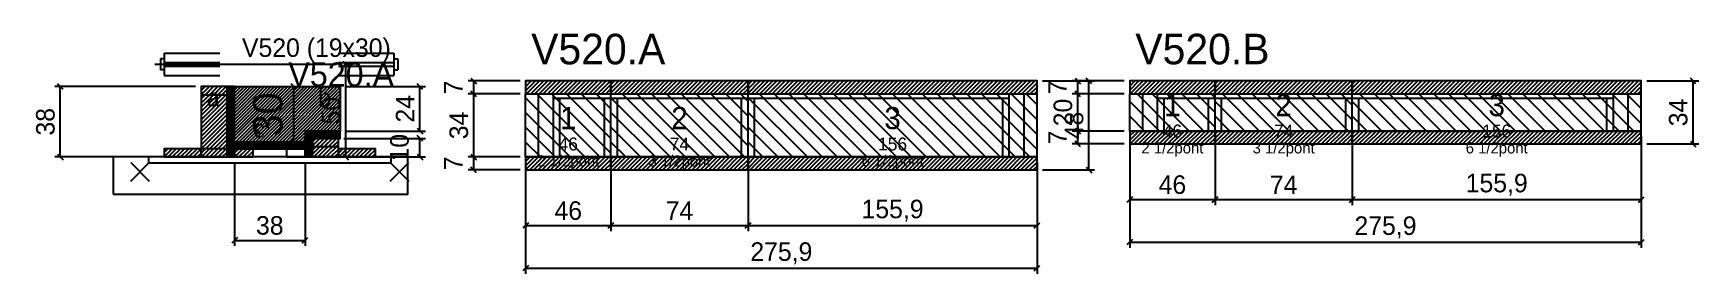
# Model space of a CAD drawing. Extents: x -69 to 830, y -97 to 33.
import ezdxf
from ezdxf.enums import TextEntityAlignment as Align

# ---------------------------------------------------------------- set-up
doc = ezdxf.new("R2010")
doc.units = 0
for name, color, linetype in [('5', 5, 'Continuous'), ('barrote', 126, 'Continuous'), ('CONCRETO', 251, 'Continuous'), ('COTA', 241, 'Continuous'), ('Cota Seção (2x)', 241, 'Continuous'), ('detalhes', 7, 'Continuous'), ('Hachura', 251, 'Continuous'), ('Madeira', 126, 'Continuous'), ('NOMENCLATURA', 7, 'Continuous'), ('Painéis', 200, 'Continuous'), ('presilha', 224, 'Continuous'), ('Reaproveitamento', 30, 'Continuous'), ('SARR_2.2x7', 40, 'Continuous'), ('SARR_3.5x7', 81, 'Continuous'), ('SCO-___-LAJ', 224, 'Continuous'), ('TENSOR', 224, 'Continuous'), ('texto', 7, 'Continuous'), ('Texto Seção', 7, 'Continuous')]:
    doc.layers.add(name, color=color, linetype=linetype)
doc.dimstyles.new('PAINEL', dxfattribs={"dimtxt": 10, "dimasz": 3, "dimexe": 3, "dimexo": 3, "dimgap": 3, "dimtad": 1, "dimblk": 'OBLIQUE', "dimblk1": 'OBLIQUE', "dimcen": 2.5, "dimclrd": 4, "dimclre": 4, "dimclrt": 240, "dimazin": 3, "dimtfac": 1, "dimtmove": 0, "dimatfit": 3})
doc.dimstyles.new('SECAO2X', dxfattribs={"dimtxt": 16, "dimasz": 3, "dimexe": 3, "dimexo": 3, "dimgap": 3, "dimtad": 1, "dimblk": 'OBLIQUE', "dimblk1": 'OBLIQUE', "dimcen": 2.5, "dimclrd": 4, "dimclre": 4, "dimclrt": 240, "dimazin": 3, "dimtfac": 1, "dimtmove": 0, "dimatfit": 3})

# ---------------------------------------------------------------- blocks, each defined once
blk = doc.blocks.new('_OBLIQUE')
at = {"color": 0, "linetype": 'BYBLOCK'}
blk.add_line((-0.5, -0.5), (0.5, 0.5), dxfattribs=at)

msp = doc.modelspace()

# ---------------------------------------------------------------- hatches: boundary and pattern name
at = {"layer": 'COTA'}
h = msp.add_hatch(dxfattribs=at)
h.set_pattern_fill('ANSI31', scale=0.4)
h.paths.add_polyline_path([(40, -26), (40, 4), (97, 4), (97, -20), (78, -20), (78, -26)])
h = msp.add_hatch(dxfattribs=at)
h.set_pattern_fill('ANSI31', scale=0.5)
h.paths.add_polyline_path([(197, 0), (243, 0), (243, 7), (197, 7)])
h = msp.add_hatch(dxfattribs=at)
h.set_pattern_fill('ANSI31', scale=0.5)
h.paths.add_polyline_path([(243, 0), (317, 0), (317, 7), (243, 7)])
h = msp.add_hatch(dxfattribs=at)
h.set_pattern_fill('ANSI31', scale=0.5)
h.paths.add_polyline_path([(317, 0), (472.9, 0), (472.9, 7), (317, 7)])
h = msp.add_hatch(dxfattribs=at)
h.set_pattern_fill('ANSI31', scale=0.5)
h.paths.add_polyline_path([(522.9, 0), (568.9, 0), (568.9, 7), (522.9, 7)])
h = msp.add_hatch(dxfattribs=at)
h.set_pattern_fill('ANSI31', scale=0.5)
h.paths.add_polyline_path([(568.9, 0), (642.9, 0), (642.9, 7), (568.9, 7)])
h = msp.add_hatch(dxfattribs=at)
h.set_pattern_fill('ANSI31', scale=0.5)
h.paths.add_polyline_path([(642.9, 0), (798.8, 0), (798.8, 7), (642.9, 7)])
h = msp.add_hatch(dxfattribs=at)
h.set_pattern_fill('ANSI31', scale=0.5)
h.paths.add_polyline_path([(522.9, -27), (568.9, -27), (568.9, -20), (522.9, -20)])
h = msp.add_hatch(dxfattribs=at)
h.set_pattern_fill('ANSI31', scale=0.5)
h.paths.add_polyline_path([(568.9, -27), (642.9, -27), (642.9, -20), (568.9, -20)])
h = msp.add_hatch(dxfattribs=at)
h.set_pattern_fill('ANSI31', scale=0.5)
h.paths.add_polyline_path([(642.9, -27), (798.8, -27), (798.8, -20), (642.9, -20)])
h = msp.add_hatch(dxfattribs=at)
h.set_pattern_fill('ANSI31', scale=0.5)
h.paths.add_polyline_path([(197, -41), (243, -41), (243, -34), (197, -34)])
h = msp.add_hatch(dxfattribs=at)
h.set_pattern_fill('ANSI31', scale=0.5)
h.paths.add_polyline_path([(243, -41), (317, -41), (317, -34), (243, -34)])
h = msp.add_hatch(dxfattribs=at)
h.set_pattern_fill('ANSI31', scale=0.5)
h.paths.add_polyline_path([(317, -41), (472.9, -41), (472.9, -34), (317, -34)])
at = {"layer": 'Hachura'}
h = msp.add_hatch(dxfattribs=at)
h.set_pattern_fill('ANSI31', scale=0.5)
h.paths.add_polyline_path([(22, -34), (36, -34), (36, 4), (22, 4)])
h = msp.add_hatch(dxfattribs=at)
h.set_pattern_fill('ANSI31', scale=0.5)
h.paths.add_polyline_path([(22, -0.4), (36, -0.4), (36, 4), (22, 4)])
h = msp.add_hatch(dxfattribs=at)
h.set_pattern_fill('SOLID')
h.paths.add_polyline_path([(36, -34), (40, -34), (40, 4), (36, 4)])
h = msp.add_hatch(dxfattribs=at)
h.set_pattern_fill('SOLID')
h.paths.add_polyline_path([(40, -29.6), (78, -29.6), (78, -26), (40, -26)])
h = msp.add_hatch(dxfattribs=at)
h.set_pattern_fill('SOLID')
h.paths.add_polyline_path([(78, -24), (97, -24), (97, -20), (78, -20)])
h = msp.add_hatch(dxfattribs=at)
h.set_pattern_fill('SOLID')
h.paths.add_polyline_path([(78, -34), (82, -34), (82, -24), (78, -24)])
h = msp.add_hatch(dxfattribs=at)
h.set_pattern_fill('ANSI31', scale=0.5)
h.paths.add_polyline_path([(82, -34), (96, -34), (96, -24), (82, -24)])
h = msp.add_hatch(dxfattribs=at)
h.set_pattern_fill('ANSI31', scale=0.5)
h.paths.add_polyline_path([(82, -28.4), (96, -28.4), (96, -24), (82, -24)])
h = msp.add_hatch(dxfattribs=at)
h.set_pattern_fill('ANSI31', scale=0.5)
h.paths.add_polyline_path([(2, -34), (22, -34), (22, -29.6), (2, -29.6)])
h = msp.add_hatch(dxfattribs=at)
h.set_pattern_fill('ANSI31', scale=0.5)
h.paths.add_polyline_path([(40, -34), (50, -34), (50, -29.6), (40, -29.6)])
h = msp.add_hatch(dxfattribs=at)
h.set_pattern_fill('ANSI31', scale=0.5)
h.paths.add_polyline_path([(96, -34), (116, -34), (116, -29.6), (96, -29.6)])

# ---------------------------------------------------------------- linework, layer by layer
for p, q in [((0, 19), (0, 13)), ((2, 19), (0, 19)), ((2, 22), (32, 22)), ((2, 22), (2, 10)), ((96, 22), (126, 22)), ((126, 22), (126, 10)), ((126, 19), (128, 19)), ((128, 19), (128, 13)), ((2, 13), (0, 13)), ((2, 17), (32, 17)), ((2, 15), (32, 15)), ((2, 10), (32, 10)), ((96, 17), (126, 17)), ((96, 15), (126, 15)), ((96, 10), (126, 10)), ((126, 13), (128, 13))]:
    msp.add_line(p, q)
at = {"layer": 'barrote'}
msp.add_lwpolyline([(-25.5, -54), (133.5, -54), (133.5, -34), (-25.5, -34)], close=True, dxfattribs=at)
at = {"layer": 'CONCRETO'}
msp.add_lwpolyline([(40, -26), (40, 4), (97, 4), (97, -20), (78, -20), (78, -26)], close=True, dxfattribs=at)
at = {"layer": 'Madeira'}
for points in [[(22, -34), (36, -34), (36, 4), (22, 4)], [(22, -0.4), (36, -0.4), (36, 4), (22, 4)], [(82, -34), (96, -34), (96, -24), (82, -24)], [(82, -28.4), (96, -28.4), (96, -24), (82, -24)], [(2, -34), (22, -34), (22, -29.6), (2, -29.6)], [(22, -34), (36, -34), (36, -29.6), (22, -29.6)], [(40, -34), (50, -34), (50, -29.6), (40, -29.6)], [(68, -34), (78, -34), (78, -29.6), (68, -29.6)], [(96, -34), (116, -34), (116, -29.6), (96, -29.6)]]:
    msp.add_lwpolyline(points, close=True, dxfattribs=at)
at = {"layer": 'Painéis'}
for p, q in [((197, 0), (243, 0)), ((197, -34), (197, 0)), ((243, -34), (243, 0)), ((243, -34), (243, 0)), ((243, 0), (317, 0)), ((243, -34), (243, 0)), ((317, -34), (317, 0)), ((317, -34), (317, 0)), ((317, 0), (472.9, 0)), ((317, -34), (317, 0)), ((472.9, -34), (472.9, 0)), ((522.9, 0), (568.9, 0)), ((522.9, -20), (522.9, 0)), ((568.9, -20), (568.9, 0)), ((568.9, -20), (568.9, 0)), ((568.9, 0), (642.9, 0)), ((568.9, -20), (568.9, 0)), ((642.9, -20), (642.9, 0)), ((642.9, -20), (642.9, 0)), ((642.9, 0), (798.8, 0)), ((642.9, -20), (642.9, 0)), ((798.8, -20), (798.8, 0)), ((522.9, -20), (568.9, -20)), ((568.9, -20), (642.9, -20)), ((642.9, -20), (798.8, -20)), ((197, -34), (243, -34)), ((243, -34), (317, -34)), ((317, -34), (472.9, -34))]:
    msp.add_line(p, q, dxfattribs=at)
for points in [[(36, -34), (40, -34), (40, 4), (36, 4)], [(40, -29.6), (78, -29.6), (78, -26), (40, -26)], [(78, -24), (97, -24), (97, -20), (78, -20)], [(78, -34), (82, -34), (82, -24), (78, -24)]]:
    msp.add_lwpolyline(points, close=True, dxfattribs=at)
at = {"layer": 'presilha'}
for p, q in [((-16, -47), (-6, -37)), ((-16, -37), (-6, -47)), ((124, -47), (134, -37)), ((124, -37), (134, -47))]:
    msp.add_line(p, q, dxfattribs=at)
at = {"layer": 'Reaproveitamento', "color": 30}
for p, q in [((237, -34), (203, 0)), ((243, -32), (211, 0)), ((243, -24), (219, 0)), ((243, -16), (227, 0)), ((243, -8), (235, 0)), ((243, 0), (243, 0)), ((283, -34), (249, 0)), ((291, -34), (257, 0)), ((299, -34), (265, 0)), ((307, -34), (273, 0)), ((315, -34), (281, 0)), ((317, -28), (289, 0)), ((317, -20), (297, 0)), ((317, -12), (305, 0)), ((317, -4), (313, 0)), ((357, -34), (323, 0)), ((365, -34), (331, 0)), ((373, -34), (339, 0)), ((381, -34), (347, 0)), ((389, -34), (355, 0)), ((397, -34), (363, 0)), ((405, -34), (371, 0)), ((413, -34), (379, 0)), ((421, -34), (387, 0)), ((429, -34), (395, 0)), ((437, -34), (403, 0)), ((445, -34), (411, 0)), ((453, -34), (419, 0)), ((461, -34), (427, 0)), ((469, -34), (435, 0)), ((472.9, -29.9), (443, 0)), ((472.9, -21.9), (451, 0)), ((472.9, -13.9), (459, 0)), ((472.9, -5.9), (467, 0)), ((546.9, -20), (526.9, 0)), ((554.9, -20), (534.9, 0)), ((562.9, -20), (542.9, 0)), ((568.9, -18), (550.9, 0)), ((568.9, -10), (558.9, 0)), ((568.9, -2), (566.9, 0)), ((592.9, -20), (572.9, 0)), ((600.9, -20), (580.9, 0)), ((608.9, -20), (588.9, 0)), ((616.9, -20), (596.9, 0)), ((624.9, -20), (604.9, 0)), ((632.9, -20), (612.9, 0)), ((640.9, -20), (620.9, 0)), ((642.9, -14), (628.9, 0)), ((642.9, -6), (636.9, 0)), ((666.9, -20), (646.9, 0)), ((674.9, -20), (654.9, 0)), ((682.9, -20), (662.9, 0)), ((690.9, -20), (670.9, 0)), ((698.9, -20), (678.9, 0)), ((706.9, -20), (686.9, 0)), ((714.9, -20), (694.9, 0)), ((722.9, -20), (702.9, 0)), ((730.9, -20), (710.9, 0)), ((738.9, -20), (718.9, 0)), ((746.9, -20), (726.9, 0)), ((754.9, -20), (734.9, 0)), ((762.9, -20), (742.9, 0)), ((770.9, -20), (750.9, 0)), ((778.9, -20), (758.9, 0)), ((786.9, -20), (766.9, 0)), ((794.9, -20), (774.9, 0)), ((798.8, -15.9), (782.9, 0)), ((798.8, -7.9), (790.9, 0)), ((229, -34), (197, -2)), ((275, -34), (243, -2)), ((349, -34), (317, -2)), ((538.9, -20), (522.9, -4)), ((584.9, -20), (568.9, -4)), ((658.9, -20), (642.9, -4)), ((221, -34), (197, -10)), ((267, -34), (243, -10)), ((341, -34), (317, -10)), ((530.9, -20), (522.9, -12)), ((576.9, -20), (568.9, -12)), ((650.9, -20), (642.9, -12)), ((213, -34), (197, -18)), ((205, -34), (197, -26)), ((259, -34), (243, -18)), ((251, -34), (243, -26)), ((333, -34), (317, -18)), ((325, -34), (317, -26)), ((522.9, -20), (522.9, -20)), ((568.9, -20), (568.9, -20)), ((642.9, -20), (642.9, -20)), ((197, -34), (197, -34)), ((243, -34), (243, -34)), ((317, -34), (317, -34))]:
    msp.add_line(p, q, dxfattribs=at)
at = {"layer": 'SARR_2.2x7'}
for p, q in [((204, -34), (204, 0)), ((465.9, -34), (465.9, 0)), ((529.9, -20), (529.9, 0)), ((791.8, -20), (791.8, 0)), ((212, -2.2), (243, -2.2)), ((243, -2.2), (317, -2.2)), ((317, -2.2), (457.9, -2.2)), ((537.9, -2.2), (568.9, -2.2)), ((568.9, -2.2), (642.9, -2.2)), ((642.9, -2.2), (783.8, -2.2))]:
    msp.add_line(p, q, dxfattribs=at)
at = {"layer": 'SARR_3.5x7'}
for p, q in [((212, -34), (212, 0)), ((243, -34), (243, 0)), ((243, -34), (243, 0)), ((317, -34), (317, 0)), ((317, -34), (317, 0)), ((457.9, -34), (457.9, 0)), ((537.9, -20), (537.9, 0)), ((568.9, -20), (568.9, 0)), ((568.9, -20), (568.9, 0)), ((642.9, -20), (642.9, 0)), ((642.9, -20), (642.9, 0)), ((783.8, -20), (783.8, 0)), ((215.5, -34), (215.5, -2.2)), ((239.5, -34), (239.5, -2.2)), ((246.5, -34), (246.5, -2.2)), ((313.5, -34), (313.5, -2.2)), ((320.5, -34), (320.5, -2.2)), ((454.4, -34), (454.4, -2.2)), ((541.4, -20), (541.4, -2.2)), ((565.4, -20), (565.4, -2.2)), ((572.4, -20), (572.4, -2.2)), ((639.4, -20), (639.4, -2.2)), ((646.4, -20), (646.4, -2.2)), ((780.3, -20), (780.3, -2.2)), ((537.9, -20), (541.4, -20)), ((565.4, -20), (568.9, -20)), ((568.9, -20), (572.4, -20)), ((639.4, -20), (642.9, -20)), ((642.9, -20), (646.4, -20)), ((780.3, -20), (783.8, -20)), ((212, -34), (215.5, -34)), ((239.5, -34), (243, -34)), ((243, -34), (246.5, -34)), ((313.5, -34), (317, -34)), ((317, -34), (320.5, -34)), ((454.4, -34), (457.9, -34))]:
    msp.add_line(p, q, dxfattribs=at)
at = {"layer": 'SCO-___-LAJ'}
for points in [[(197, 0), (243, 0), (243, 7), (197, 7)], [(243, 0), (317, 0), (317, 7), (243, 7)], [(317, 0), (472.9, 0), (472.9, 7), (317, 7)], [(522.9, 0), (568.9, 0), (568.9, 7), (522.9, 7)], [(568.9, 0), (642.9, 0), (642.9, 7), (568.9, 7)], [(642.9, 0), (798.8, 0), (798.8, 7), (642.9, 7)], [(522.9, -27), (568.9, -27), (568.9, -20), (522.9, -20)], [(568.9, -27), (642.9, -27), (642.9, -20), (568.9, -20)], [(642.9, -27), (798.8, -27), (798.8, -20), (642.9, -20)], [(-6.5, -37.2), (124.5, -37.2), (124.5, -34), (-6.5, -34)], [(197, -41), (243, -41), (243, -34), (197, -34)], [(243, -41), (317, -41), (317, -34), (243, -34)], [(317, -41), (472.9, -41), (472.9, -34), (317, -34)]]:
    msp.add_lwpolyline(points, close=True, dxfattribs=at)
at = {"layer": 'TENSOR'}
msp.add_line((-3, 16), (95, 16), dxfattribs=at)

# ---------------------------------------------------------------- texts
at = {"layer": '5'}
for s, height, p in [('1', 12, (545.9, -6)), ('2', 12, (605.9, -6)), ('3', 12, (720.85, -6)), ('1', 12, (220, -13)), ('2', 12, (280, -13)), ('3', 12, (394.95, -13)), ('46', 7, (545.9, -20)), ('74', 7, (605.9, -20)), ('156', 7, (720.85, -20)), ('46', 7, (220, -27)), ('74', 7, (280, -27)), ('156', 7, (394.95, -27))]:
    msp.add_text(s, height=height, dxfattribs=at).set_placement(p, align=Align.MIDDLE_CENTER)
at = {"layer": 'detalhes'}
for s, p in [('a', (25, -6.7)), ('b', (85, -6.7)), ('c', (50, -23.5))]:
    msp.add_text(s, height=9.6, dxfattribs=at).set_placement(p)
at = {"layer": 'NOMENCLATURA'}
for s, p in [('V520.A', (200, 16)), ('V520.B', (525.9, 16))]:
    msp.add_text(s, height=16.5, dxfattribs=at).set_placement(p)
at = {"layer": 'texto', "char_height": 6, "attachment_point": 5}
for s, insert in [('2 1/2pont', (545.9, -30)), ('3 1/2pont', (605.9, -30)), ('6 1/2pont', (720.85, -30)), ('2 1/2pont', (220, -37)), ('3 1/2pont', (280, -37)), ('6 1/2pont', (394.95, -37))]:
    msp.add_mtext(s, dxfattribs=dict(at, insert=insert))
at = {"layer": 'Texto Seção'}
for s, height, p in [('V520 (19x30)', 10, (44, 20)), ('V520.A', 13, (69, 4))]:
    msp.add_text(s, height=height, dxfattribs=at).set_placement(p)

# ---------------------------------------------------------------- dimensions: what is measured, and where the dimension line sits
at = {"layer": 'COTA'}
for base, p1, p2 in [((100, -34), (96, -34), (96, 16)), ((-54, -34), (2, -34), (22, 4)), ((140, -20), (97, -20), (97, 4)), ((169, 0), (197, 0), (197, 7)), ((169, -34), (197, -34), (197, 0)), ((500.9, -41), (472.9, -41), (472.9, 7)), ((494.9, 0), (522.9, 0), (522.9, 7)), ((494.9, -20), (522.9, -20), (522.9, 0)), ((826.8, -27), (798.8, -27), (798.8, 7)), ((140, -34), (96, -34), (96, -24)), ((494.9, -27), (522.9, -27), (522.9, -20)), ((169, -41), (197, -41), (197, -34))]:
    msp.add_linear_dim(base=base, p1=p1, p2=p2, angle=90, dimstyle='PAINEL', dxfattribs=at).render()
for base, p1, p2 in [((522.9, -57), (522.9, -20), (568.9, -20)), ((522.9, -80), (522.9, -20), (798.8, -20)), ((568.9, -57), (568.9, -20), (642.9, -20)), ((642.9, -57), (642.9, -20), (798.8, -20)), ((40, -79), (40, -34), (78, -34)), ((197, -71), (197, -34), (243, -34)), ((197, -94), (197, -34), (472.9, -34)), ((243, -71), (243, -34), (317, -34)), ((317, -71), (317, -34), (472.9, -34))]:
    msp.add_linear_dim(base=base, p1=p1, p2=p2, dimstyle='PAINEL', dxfattribs=at).render()
at = {"layer": 'Cota Seção (2x)'}
msp.add_linear_dim(base=(72, -26), p1=(40, -26), p2=(40, 4), angle=90, dimstyle='SECAO2X', dxfattribs=at).render()

doc.saveas('drawing.dxf')
